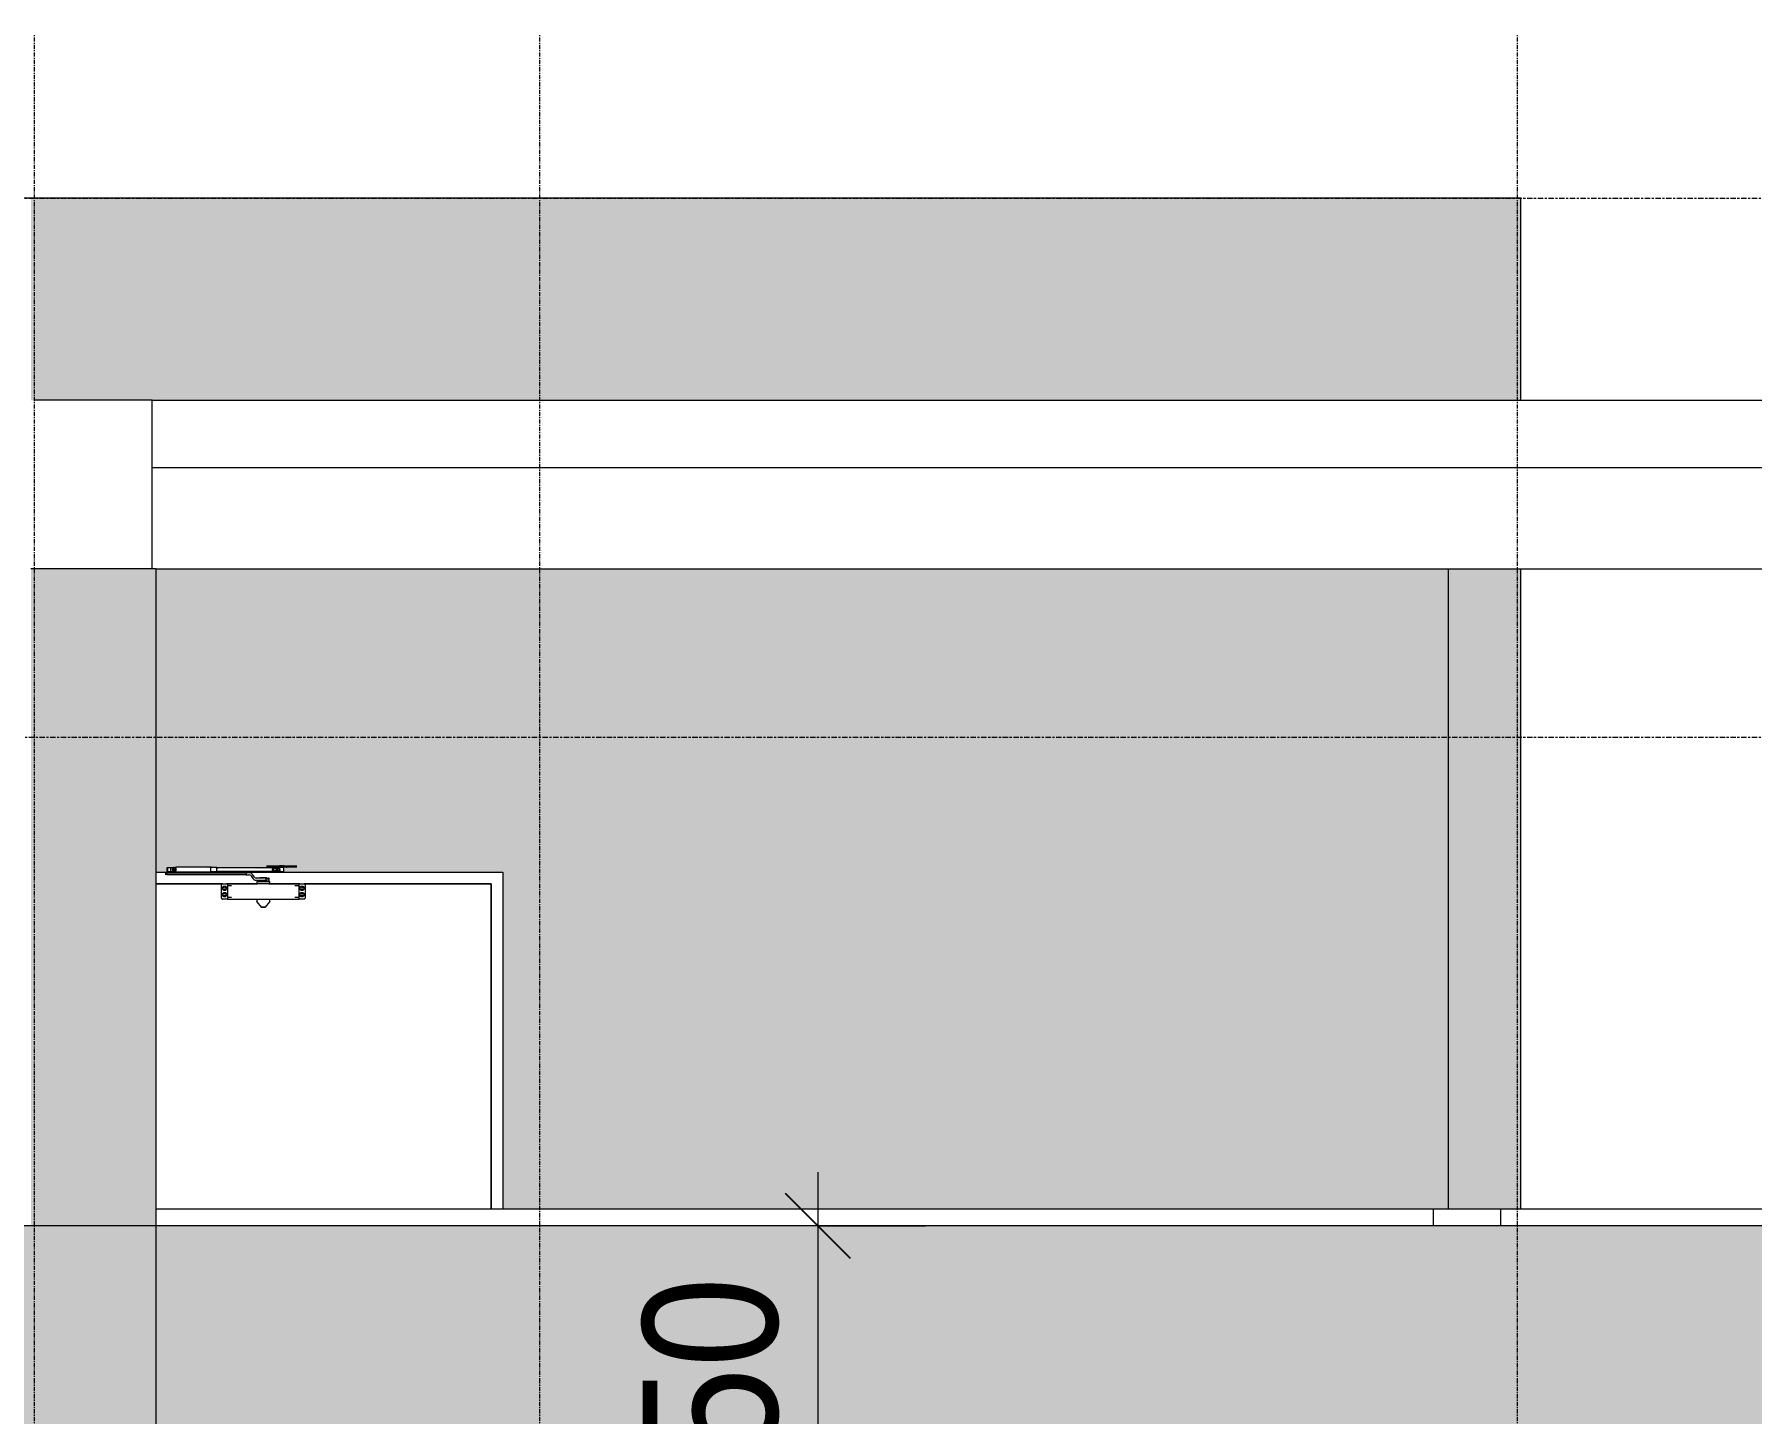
# Model space of a CAD drawing. Header units: millimetres. Extents: x -134153 to 99383, y -5233 to 35400.
# Drawn here: x 5959 to 11054, y 30193 to 34286 of the extents above; entities that cross this region are included whole.
import ezdxf

# ---------------------------------------------------------------- set-up
doc = ezdxf.new("R2010")
doc.units = ezdxf.units.MM
doc.linetypes.add('Centre', pattern=[31.75, 6.35, -4.7625, 15.875, -4.7625])
doc.linetypes.add('Grid Line', pattern=[22.225, 12.7, -3.175, 3.175, -3.175])
for name, color, linetype, lineweight in [('0-2', 250, 'Continuous', 5), ('A-ANNO-DIMS', 211, 'Continuous', 9), ('A-ANNO-DIMS-160', 211, 'Continuous', 9), ('A-DOOR', 31, 'Continuous', 9), ('A-DOOR-FRAM', 31, 'Continuous', 9), ('A-FLOR-1', 7, 'Continuous', 9), ('A-FLOR-LEVL-2', 51, 'Centre', 9), ('A-WALL', 113, 'Continuous', 9), ('A-WALL-PATT', 111, 'Continuous', 9), ('A-WALL-PATT-2', 111, 'Continuous', 5), ('I-WALL', 2, 'Continuous', 9), ('S-BEAM-1', 7, 'Continuous', 9), ('S-COLS', 52, 'Continuous', 9), ('S-COLS-1', 7, 'Continuous', 9), ('S-GRID-1', 1, 'Grid Line', 9)]:
    doc.layers.add(name, color=color, linetype=linetype, lineweight=lineweight)
doc.styles.add('UTM Avo', font='UTM Avo.ttf', dxfattribs={"width": 0.9, "height": 400})
doc.dimstyles.new('1_Dim_chi_tiet_2_5', dxfattribs={"dimscale": 304.8, "dimtxt": 399.720379, "dimasz": 0.629921, "dimexe": 0.524934, "dimexo": 0.0625, "dimgap": 0.052493, "dimtad": 1, "dimdec": 0, "dimrnd": 5, "dimzin": 0, "dimdsep": 46, "dimtxsty": 'UTM Avo', "dimblk1": 'OBLIQUE', "dimblk2": 'OBLIQUE', "dimsah": 1, "dimcen": 0.09, "dimdle": 0.524934, "dimazin": 0, "dimtfac": 1, "dimtdec": 4, "dimtix": 1, "dimtmove": 0, "dimatfit": 3, "dimfxl": 1.049869, "dimfxlon": 1, "dimtvp": 1, "dimtolj": 1, "dimtzin": 0, "dimarcsym": 2})

# ---------------------------------------------------------------- blocks, each defined once
blk = doc.blocks.new('NCV_TKTC_KET CAU_rvt-2-TKCS_MẶT ĐỨNG HƯỚNG NAM')
at = {"layer": 'A-FLOR-1'}
for p, q in [((44802.6, 33200), (52577.6, 33200)), ((52577.6, 33000), (44802.6, 33000))]:
    blk.add_line(p, q, dxfattribs=at)
at = {"layer": 'S-BEAM-1'}
for p, q in [((44802.6, 33200), (52577.6, 33200)), ((44812.6, 32700), (52567.6, 32700))]:
    blk.add_line(p, q, dxfattribs=at)
at = {"layer": 'S-COLS-1'}
for p, q in [((44802.6, 33200), (44452.6, 33200)), ((44802.6, 32700), (44802.6, 33200))]:
    blk.add_line(p, q, dxfattribs=at)
blk = doc.blocks.new('FD_02 - FD_03 - FD_02-KY THUAT-1000x2200mm-V288-TKCS_MẶT ĐỨNG HƯỚNG NAM')
at = {"layer": 'A-DOOR'}
for p, q in [((44841.4, 31798), (44841.4, 31792)), ((44845.4, 31814), (44845.4, 31801)), ((44846, 31798), (44846, 31798)), ((44846, 31798), (45081.4, 31798)), ((44846, 31792), (44846, 31798)), ((44847, 31814), (44857.6, 31814)), ((44857.6, 31801), (44847, 31801)), ((44847.9, 31814), (44847.9, 31798)), ((44849.1, 31801), (44849.1, 31798)), ((44857.6, 31814), (44864.7, 31814)), ((44857.6, 31801), (44857.6, 31814)), ((44864.7, 31801), (44857.6, 31801)), ((44857.7, 31798), (44857.7, 31801.2)), ((44858.9, 31798), (44858.9, 31801)), ((44864.7, 31814), (44865.2, 31814)), ((44864.7, 31814), (44871.5, 31814)), ((44865.2, 31801), (44864.7, 31801)), ((44871.5, 31801), (44864.7, 31801)), ((44871.5, 31801), (44871.5, 31814)), ((44871.5, 31813.6), (44871.5, 31801.4)), ((44871.5, 31801.4), (44871.5, 31813.6)), ((44977, 31814.5), (44872.4, 31814.5)), ((44872.4, 31800.5), (44977, 31800.5)), ((44994.4, 31813.5), (44977, 31813.5)), ((44977, 31801.5), (44994.4, 31801.5)), ((45180.8, 31812.5), (44994.4, 31812.5)), ((44994.4, 31802.5), (45180.8, 31802.5)), ((45089.8, 31798), (45081.4, 31798)), ((45081.4, 31798), (45081.4, 31792)), ((45089.8, 31798), (45089.8, 31798)), ((45105.5, 31784.6), (45099.6, 31792.9)), ((45141.4, 31818.5), (45141.8, 31818.5)), ((45141.4, 31815.5), (45141.8, 31815.5)), ((45141.8, 31818.5), (45161, 31818.5)), ((45141.8, 31815.5), (45161, 31815.5)), ((45161, 31818.5), (45161.4, 31818.5)), ((45161, 31815.5), (45161.4, 31815.5)), ((45161.4, 31818.5), (45166.6, 31818.5)), ((45161.4, 31815.5), (45166.6, 31815.5)), ((45162.3, 31811.5), (45169.2, 31811.5)), ((45162.3, 31811.5), (45162.3, 31803.5)), ((45169.2, 31803.5), (45162.3, 31803.5)), ((45166.6, 31818.5), (45167.8, 31818.5)), ((45166.6, 31815.5), (45167.8, 31815.5)), ((45167.8, 31818.5), (45184.3, 31818.5)), ((45167.8, 31815.5), (45184.3, 31815.5)), ((45169.2, 31811.5), (45170.4, 31811.5)), ((45170.4, 31803.5), (45169.2, 31803.5)), ((45170.4, 31811.5), (45175.2, 31811.5)), ((45175.2, 31803.5), (45170.4, 31803.5)), ((45172, 31811.5), (45170.8, 31811.5)), ((45170.8, 31803.5), (45172, 31803.5)), ((45171.4, 31814.5), (45173.4, 31814.5)), ((45173.4, 31814.5), (45171.4, 31814.5)), ((45175.2, 31811.5), (45172, 31811.5)), ((45172, 31803.5), (45175.2, 31803.5)), ((45175.5, 31814.5), (45173.4, 31814.5)), ((45175.5, 31814.5), (45181.1, 31814.5)), ((45181.1, 31800.5), (45175.5, 31800.5)), ((45176.8, 31808.9), (45176.8, 31810.8)), ((45176.8, 31804.2), (45176.8, 31806)), ((45179.9, 31814.5), (45179.9, 31800.5)), ((45180.4, 31820.3), (45180.4, 31818.5)), ((45181, 31800.5), (45181.6, 31800.5)), ((45181.1, 31814.5), (45192.7, 31814.5)), ((45181.1, 31800.5), (45181.1, 31814.5)), ((45192.7, 31800.5), (45181.1, 31800.5)), ((45181.4, 31815.5), (45181.4, 31814.5)), ((45181.6, 31800.5), (45181.6, 31807.4)), ((45186.4, 31818.5), (45183.9, 31818.5)), ((45183.9, 31818.5), (45186.4, 31818.5)), ((45186.4, 31815.5), (45183.9, 31815.5)), ((45183.9, 31815.5), (45186.4, 31815.5)), ((45186.4, 31815.5), (45183.9, 31815.5)), ((45183.9, 31815.5), (45186.4, 31815.5)), ((45184.3, 31818.5), (45188.5, 31818.5)), ((45184.3, 31818.5), (45188.5, 31818.5)), ((45188.5, 31817.5), (45184.3, 31817.5)), ((45184.3, 31815.5), (45188.5, 31815.5)), ((45184.3, 31815.5), (45188.5, 31815.5)), ((45186.4, 31818.5), (45184.8, 31818.5)), ((45184.8, 31818.5), (45186.4, 31818.5)), ((45186.4, 31820.3), (45186.4, 31820.3)), ((45186.4, 31820.3), (45186.4, 31820.3)), ((45186.4, 31818.5), (45188.9, 31818.5)), ((45188.9, 31818.5), (45186.4, 31818.5)), ((45186.4, 31818.5), (45187.9, 31818.5)), ((45187.9, 31818.5), (45186.4, 31818.5)), ((45186.4, 31815.5), (45188.9, 31815.5)), ((45188.9, 31815.5), (45186.4, 31815.5)), ((45186.4, 31815.5), (45188.9, 31815.5)), ((45188.9, 31815.5), (45186.4, 31815.5)), ((45188.5, 31818.5), (45205, 31818.5)), ((45188.5, 31815.5), (45205, 31815.5)), ((45199.4, 31814.5), (45191.1, 31814.5)), ((45191.2, 31800.5), (45192.9, 31800.5)), ((45191.3, 31814.5), (45191.4, 31814.5)), ((45191.4, 31814.5), (45191.4, 31815.5)), ((45192.7, 31814.5), (45191.6, 31814.5)), ((45192.4, 31818.5), (45192.4, 31820.3)), ((45192.9, 31800.5), (45192.7, 31800.5)), ((45192.9, 31800.5), (45192.9, 31814.5)), ((45199.4, 31814.5), (45201.4, 31814.5)), ((45201.4, 31814.5), (45199.4, 31814.5)), ((45205, 31818.5), (45206.1, 31818.5)), ((45205, 31815.5), (45206.1, 31815.5)), ((45206.1, 31818.5), (45211.3, 31818.5)), ((45206.1, 31815.5), (45211.3, 31815.5)), ((45211.4, 31818.5), (45211.7, 31818.5)), ((45211.4, 31815.5), (45211.7, 31815.5)), ((45211.7, 31818.5), (45231, 31818.5)), ((45211.7, 31815.5), (45231, 31815.5)), ((45231, 31818.5), (45231.4, 31818.5)), ((45231, 31815.5), (45231.4, 31815.5)), ((45010.8, 31765), (44812.6, 31765)), ((45081.4, 31792), (44846, 31792)), ((44846, 31792), (44846, 31792)), ((45007.8, 31723), (45007.8, 31762)), ((45010.8, 31765), (45023, 31765)), ((45114.8, 31765), (45023, 31765)), ((45023, 31765), (45025, 31765)), ((45025.4, 31765), (45025.8, 31765)), ((45237.8, 31765), (45025.8, 31765)), ((45025.8, 31765), (45025.8, 31764.7)), ((45025.8, 31764.7), (45025.8, 31756.1)), ((45037.8, 31759), (45025.8, 31759)), ((45025.8, 31756.1), (45025.8, 31754.3)), ((45025.8, 31754.3), (45025.8, 31730.7)), ((45081.4, 31792), (45089.8, 31792)), ((45094.7, 31789.4), (45100.5, 31781.1)), ((45140.8, 31782), (45110.4, 31782)), ((45110.4, 31776), (45140.8, 31776)), ((45112.2, 31772), (45112.2, 31765)), ((45112.9, 31772), (45112.2, 31772)), ((45112.2, 31772), (45150.6, 31772)), ((45150.6, 31765), (45112.2, 31765)), ((45112.2, 31765), (45112.9, 31765)), ((45114.8, 31772), (45112.9, 31772)), ((45112.9, 31765), (45114.8, 31765)), ((45121.7, 31784), (45124.4, 31784)), ((45121.7, 31784), (45121.7, 31782)), ((45121.7, 31776), (45121.7, 31774)), ((45123.1, 31774), (45121.7, 31774)), ((45122.8, 31774), (45122.8, 31772)), ((45123.1, 31774), (45122.8, 31774)), ((45122.8, 31774), (45123.1, 31774)), ((45129.4, 31774), (45123.1, 31774)), ((45123.1, 31774), (45125.4, 31774)), ((45124.4, 31774), (45123.1, 31774)), ((45124.4, 31784), (45134.4, 31784)), ((45124.4, 31782), (45124.4, 31784)), ((45124.4, 31774), (45124.4, 31776)), ((45129.4, 31774), (45124.4, 31774)), ((45125.4, 31774), (45134.1, 31774)), ((45138.1, 31774), (45129.4, 31774)), ((45134.4, 31774), (45129.4, 31774)), ((45134.1, 31774), (45138.1, 31774)), ((45134.4, 31784), (45141.8, 31784)), ((45134.4, 31782), (45134.4, 31784)), ((45134.4, 31774), (45134.4, 31776)), ((45138.1, 31774), (45134.4, 31774)), ((45141.8, 31774), (45138.1, 31774)), ((45140.4, 31774), (45139.5, 31774)), ((45139.6, 31774), (45140.4, 31774)), ((45140.4, 31774), (45140.8, 31774)), ((45140.8, 31774), (45140.4, 31774)), ((45140.8, 31776), (45140.8, 31782)), ((45140.8, 31782), (45149.2, 31782)), ((45149.2, 31776), (45140.8, 31776)), ((45140.8, 31772), (45140.8, 31774)), ((45141.8, 31782), (45141.8, 31784)), ((45141.8, 31774), (45141.8, 31776)), ((45149.2, 31782), (45147, 31782)), ((45147, 31776), (45149.2, 31776)), ((45151.3, 31772), (45148.7, 31772)), ((45240.5, 31765), (45148.7, 31765)), ((45148.7, 31765), (45151.3, 31765)), ((45149.2, 31776), (45149.2, 31782)), ((45150.6, 31772), (45151.3, 31772)), ((45151.3, 31765), (45150.6, 31765)), ((45151.3, 31765), (45151.3, 31772)), ((45237.8, 31759), (45225.8, 31759)), ((45237.8, 31765), (45238.1, 31765)), ((45237.8, 31764.7), (45237.8, 31765)), ((45237.8, 31756.1), (45237.8, 31764.7)), ((45237.8, 31754.3), (45237.8, 31756.1)), ((45237.8, 31730.7), (45237.8, 31754.3)), ((45238.5, 31765), (45240.5, 31765)), ((45240.5, 31765), (45252.8, 31765)), ((45807.6, 31765), (45252.8, 31765)), ((45255.8, 31762), (45255.8, 31723)), ((45807.6, 31765), (45807.6, 30800)), ((45023, 31720), (45010.8, 31720)), ((45025, 31720), (45023, 31720)), ((45025.8, 31720), (45025.4, 31720)), ((45025.8, 31730.7), (45025.8, 31728.9)), ((45025.8, 31728.9), (45025.8, 31720.3)), ((45025.8, 31726), (45037.8, 31726)), ((45025.8, 31720.3), (45025.8, 31720)), ((45025.8, 31720), (45237.8, 31720)), ((45112.3, 31720), (45112.3, 31712.4)), ((45112.5, 31711.7), (45125.5, 31696.3)), ((45112.9, 31720), (45131.8, 31720)), ((45131.8, 31720), (45150.6, 31720)), ((45131.8, 31696), (45131.8, 31696)), ((45131.8, 31696), (45131.8, 31696)), ((45138, 31696.3), (45151, 31711.7)), ((45151.3, 31712.4), (45151.3, 31720)), ((45225.8, 31726), (45237.8, 31726)), ((45237.8, 31728.9), (45237.8, 31730.7)), ((45237.8, 31720.3), (45237.8, 31728.9)), ((45237.8, 31720), (45237.8, 31720.3)), ((45238.1, 31720), (45237.8, 31720)), ((45240.5, 31720), (45238.5, 31720)), ((45252.8, 31720), (45240.5, 31720))]:
    blk.add_line(p, q, dxfattribs=at)
at = {"layer": 'A-DOOR', "flags": 128}
for points in [[(45159.1, 31807.5), (45159.2, 31808.3), (45159.5, 31809), (45159.9, 31809.7), (45160.6, 31810.4), (45161.4, 31811), (45162.3, 31811.5)], [(45162.3, 31803.5), (45161.4, 31804), (45160.6, 31804.6), (45159.9, 31805.3), (45159.5, 31806), (45159.2, 31806.7), (45159.1, 31807.5)], [(45162.2, 31809.7), (45161.9, 31809), (45161.7, 31808.3), (45161.7, 31807.5)], [(45161.7, 31807.5), (45161.7, 31806.7), (45161.9, 31806), (45162.2, 31805.3)], [(45010.8, 31765), (45010.1, 31764.9), (45009.5, 31764.7), (45008.9, 31764.3), (45008.4, 31763.9), (45008.1, 31763.3), (45007.8, 31762.7), (45007.8, 31762)], [(45255.8, 31762), (45255.7, 31762.7), (45255.5, 31763.3), (45255.1, 31763.9), (45254.6, 31764.3), (45254.1, 31764.7), (45253.4, 31764.9), (45252.8, 31765)], [(45007.8, 31723), (45007.8, 31722.3), (45008.1, 31721.7), (45008.4, 31721.1), (45008.9, 31720.7), (45009.5, 31720.3), (45010.1, 31720.1), (45010.8, 31720)], [(45112.5, 31711.7), (45112.5, 31711.7), (45112.5, 31711.8), (45112.4, 31711.8), (45112.4, 31711.8), (45112.4, 31711.9), (45112.4, 31711.9), (45112.4, 31712), (45112.3, 31712), (45112.3, 31712), (45112.3, 31712.1), (45112.3, 31712.1), (45112.3, 31712.2), (45112.3, 31712.2), (45112.3, 31712.3), (45112.3, 31712.3), (45112.3, 31712.3), (45112.3, 31712.4), (45112.3, 31712.4)], [(45126.2, 31696), (45126.1, 31696), (45126.1, 31696), (45126.1, 31696), (45126, 31696), (45126, 31696), (45126, 31696), (45125.9, 31696), (45125.9, 31696), (45125.9, 31696.1), (45125.8, 31696.1), (45125.8, 31696.1), (45125.8, 31696.1), (45125.7, 31696.1), (45125.7, 31696.1), (45125.7, 31696.2), (45125.6, 31696.2), (45125.6, 31696.2), (45125.6, 31696.2), (45125.5, 31696.3), (45125.5, 31696.3), (45125.5, 31696.3), (45125.5, 31696.3)], [(45131.8, 31696), (45131.5, 31696), (45131.3, 31696), (45131.1, 31696), (45130.9, 31696), (45130.6, 31696), (45130.4, 31696), (45130.2, 31696), (45130, 31696), (45129.8, 31696), (45129.6, 31696), (45129.4, 31696), (45129.2, 31696), (45129, 31696), (45128.8, 31696), (45128.6, 31696), (45128.4, 31696), (45128.2, 31696), (45128.1, 31696), (45127.9, 31696), (45127.8, 31696), (45127.6, 31696), (45127.5, 31696), (45127.3, 31696), (45127.2, 31696), (45127.1, 31696), (45126.9, 31696), (45126.8, 31696), (45126.7, 31696), (45126.6, 31696), (45126.6, 31696), (45126.5, 31696), (45126.4, 31696), (45126.4, 31696), (45126.3, 31696), (45126.3, 31696), (45126.2, 31696), (45126.2, 31696), (45126.2, 31696), (45126.2, 31696)], [(45126.2, 31696), (45126.2, 31696), (45126.2, 31696), (45126.2, 31696), (45126.3, 31696), (45126.3, 31696), (45126.3, 31696), (45126.4, 31696), (45126.5, 31696), (45126.5, 31696), (45126.6, 31696), (45126.7, 31696), (45126.8, 31696), (45126.9, 31696), (45127, 31696), (45127.2, 31696), (45127.3, 31696), (45127.4, 31696), (45127.6, 31696), (45127.7, 31696), (45127.9, 31696), (45128, 31696), (45128.2, 31696), (45128.4, 31696), (45128.6, 31696), (45128.7, 31696), (45128.9, 31696), (45129.1, 31696), (45129.3, 31696), (45129.5, 31696), (45129.7, 31696), (45129.9, 31696), (45130.2, 31696), (45130.4, 31696), (45130.6, 31696), (45130.8, 31696), (45131, 31696), (45131.2, 31696), (45131.5, 31696), (45131.7, 31696), (45131.8, 31696)], [(45131.8, 31696), (45132, 31696), (45132.2, 31696), (45132.4, 31696), (45132.6, 31696), (45132.9, 31696), (45133.1, 31696), (45133.3, 31696), (45133.5, 31696), (45133.7, 31696), (45133.9, 31696), (45134.1, 31696), (45134.3, 31696), (45134.5, 31696), (45134.7, 31696), (45134.9, 31696), (45135.1, 31696), (45135.3, 31696), (45135.4, 31696), (45135.6, 31696), (45135.8, 31696), (45135.9, 31696), (45136.1, 31696), (45136.2, 31696), (45136.3, 31696), (45136.4, 31696), (45136.6, 31696), (45136.7, 31696), (45136.8, 31696), (45136.9, 31696), (45137, 31696), (45137, 31696), (45137.1, 31696), (45137.2, 31696), (45137.2, 31696), (45137.2, 31696), (45137.3, 31696), (45137.3, 31696), (45137.3, 31696), (45137.3, 31696)], [(45137.3, 31696), (45137.3, 31696), (45137.3, 31696), (45137.3, 31696), (45137.3, 31696), (45137.2, 31696), (45137.2, 31696), (45137.1, 31696), (45137, 31696), (45137, 31696), (45136.9, 31696), (45136.8, 31696), (45136.7, 31696), (45136.6, 31696), (45136.5, 31696), (45136.4, 31696), (45136.2, 31696), (45136.1, 31696), (45135.9, 31696), (45135.8, 31696), (45135.6, 31696), (45135.5, 31696), (45135.3, 31696), (45135.1, 31696), (45135, 31696), (45134.8, 31696), (45134.6, 31696), (45134.4, 31696), (45134.2, 31696), (45134, 31696), (45133.8, 31696), (45133.6, 31696), (45133.4, 31696), (45133.1, 31696), (45132.9, 31696), (45132.7, 31696), (45132.5, 31696), (45132.3, 31696), (45132, 31696), (45131.8, 31696), (45131.8, 31696)], [(45138, 31696.3), (45138, 31696.3), (45138, 31696.3), (45138, 31696.2), (45137.9, 31696.2), (45137.9, 31696.2), (45137.9, 31696.2), (45137.8, 31696.2), (45137.8, 31696.1), (45137.8, 31696.1), (45137.7, 31696.1), (45137.7, 31696.1), (45137.7, 31696.1), (45137.6, 31696.1), (45137.6, 31696), (45137.6, 31696), (45137.5, 31696), (45137.5, 31696), (45137.5, 31696), (45137.4, 31696), (45137.4, 31696), (45137.4, 31696), (45137.3, 31696)], [(45151.3, 31712.4), (45151.3, 31712.4), (45151.3, 31712.3), (45151.2, 31712.3), (45151.2, 31712.2), (45151.2, 31712.2), (45151.2, 31712.1), (45151.2, 31712.1), (45151.2, 31712.1), (45151.2, 31712), (45151.2, 31712), (45151.1, 31711.9), (45151.1, 31711.9), (45151.1, 31711.9), (45151.1, 31711.8), (45151.1, 31711.8), (45151, 31711.7), (45151, 31711.7), (45151, 31711.7)], [(45252.8, 31720), (45253.4, 31720.1), (45254.1, 31720.3), (45254.6, 31720.7), (45255.1, 31721.1), (45255.5, 31721.7), (45255.7, 31722.3), (45255.8, 31723)]]:
    blk.add_lwpolyline(points, dxfattribs=at)
at = {"layer": 'A-DOOR'}
for centre, start, end in [((45016.8, 31752), 0, 180), ((45016.8, 31752), 180, 0), ((45246.8, 31752), 0, 180), ((45246.8, 31752), 180, 0), ((45016.8, 31733), 0, 180), ((45016.8, 31733), 180, 0), ((45246.8, 31733), 0, 180), ((45246.8, 31733), 180, 0)]:
    blk.add_arc(centre, 3.5, start, end, dxfattribs=at)
for centre, major_axis, ratio, start_param, end_param in [((44863.5, 31807.5), (0, 2.5), 0.965835, 4.712389, 7.853982), ((44863.5, 31807.5), (0, 2.5), 0.965835, 1.570796, 4.712389), ((44864, 31807.5), (0, 2.5), 0.965835, 0.523599, 1.570796), ((44864, 31807.5), (0, 2.5), 0.965835, 0.523599, 1.570796), ((44864, 31807.5), (0, 2.5), 0.965835, 1.570796, 2.617994), ((44864, 31807.5), (0, 2.5), 0.965835, 1.570796, 2.617994), ((44865.8, 31807.5), (0, 2.5), 0.965835, 5.497787, 7.853982), ((44864, 31807.5), (0, 2.5), 0.965835, 4.712389, 6.544985), ((44864, 31807.5), (0, 2.5), 0.965835, 2.879793, 4.712389), ((44865.8, 31807.5), (0, 2.5), 0.965835, 1.570796, 3.926991), ((44865.8, 31807.5), (0, 2.5), 0.965835, 5.497787, 7.853982), ((44864, 31807.5), (0, 2.5), 0.965835, 4.712389, 6.544985), ((44865.8, 31807.5), (0, 2.5), 0.965835, 1.570796, 3.926991), ((44864, 31807.5), (0, 2.5), 0.965835, 2.879793, 4.712389), ((44866.3, 31807.5), (0, 2.5), 0.965835, 0.523599, 1.570796), ((44866.3, 31807.5), (0, 2.5), 0.965835, 1.570796, 2.617994), ((44862.8, 31807.5), (0, 6.79), 0.965835, 4.712389, 5.992125), ((44862.8, 31807.5), (0, 6.79), 0.965835, 3.432653, 4.712389), ((44863.3, 31807.5), (0, 6.79), 0.965835, 4.712389, 5.992125), ((44863.3, 31807.5), (0, 6.79), 0.965835, 3.432653, 4.712389), ((44866.3, 31807.5), (0, 2.5), 0.965835, 5.759587, 6.544985), ((44866.3, 31807.5), (0, 2.5), 0.965835, 2.879793, 3.665191), ((44872.4, 31807.5), (0, 7), 0.259156, 0, 0.50718), ((44872.4, 31807.5), (0, 7), 0.259156, 2.634413, 3.141593), ((44977, 31807.5), (0, 7), 0.259156, 5.497787, 7.853982), ((44977, 31807.5), (0, 7), 0.259156, 1.570796, 3.926991), ((44977, 31807.5), (0, 6), 0.259156, 5.759587, 7.853982), ((44977, 31807.5), (0, 6), 0.259156, 1.570796, 3.665191), ((44994.4, 31807.5), (0, 6), 0.259156, 5.759587, 7.853982), ((44994.4, 31807.5), (0, 6), 0.259156, 1.570796, 3.665191), ((44994.4, 31807.5), (0, 5), 0.259156, 0, 1.570796), ((44994.4, 31807.5), (0, 5), 0.259156, 1.570796, 3.141593), ((45089.8, 31786), (0, 12), 1, 5.323254, 6.283185), ((45175.5, 31807.5), (0, 7), 0.965835, 0, 1.570796), ((45175.5, 31807.5), (0, 7), 0.965835, 1.570796, 3.141593), ((45176, 31807.5), (0, 7), 0.965835, 0.261799, 1.570796), ((45176, 31807.5), (0, 7), 0.965835, 1.570796, 2.879793), ((45173.3, 31807.5), (0, 2.5), 0.965835, 4.712389, 7.853982), ((45173.3, 31807.5), (0, 2.5), 0.965835, 1.570796, 4.712389), ((45177.6, 31807.5), (0, 7), 0.965835, 0.523599, 1.308997), ((45177.6, 31807.5), (0, 7), 0.965835, 1.832596, 2.617994), ((45178.1, 31807.5), (0, 7), 0.965835, 0.523599, 1.570796), ((45178.1, 31807.5), (0, 7), 0.965835, 1.570796, 2.617994), ((45173.8, 31807.5), (0, 2.5), 0.965835, 5.759587, 7.853982), ((45173.8, 31807.5), (0, 2.5), 0.965835, 5.759587, 7.853982), ((45173.8, 31807.5), (0, 2.5), 0.965835, 1.570796, 3.665191), ((45173.8, 31807.5), (0, 2.5), 0.965835, 1.570796, 3.665191), ((45175.3, 31807.5), (0, 2.5), 0.965835, 0.261799, 1.570796), ((45175.3, 31807.5), (0, 2.5), 0.965835, 0.261799, 1.570796), ((45175.3, 31807.5), (0, 2.5), 0.965835, 1.570796, 2.879793), ((45175.3, 31807.5), (0, 2.5), 0.965835, 1.570796, 2.879793), ((45175.9, 31807.5), (0, 2.5), 0.965835, 0.523599, 1.570796), ((45175.9, 31807.5), (0, 2.5), 0.965835, 1.570796, 2.617994), ((45173.8, 31807.5), (0, 2.5), 0.965835, 5.235988, 5.497787), ((45173.8, 31807.5), (0, 2.5), 0.965835, 5.235988, 5.497787), ((45173.8, 31807.5), (0, 2.5), 0.965835, 3.926991, 4.18879), ((45173.8, 31807.5), (0, 2.5), 0.965835, 3.926991, 4.18879), ((45175.3, 31807.5), (0, 2.5), 0.965835, 5.759587, 6.021386), ((45175.3, 31807.5), (0, 2.5), 0.965835, 5.759587, 6.021386), ((45175.3, 31807.5), (0, 2.5), 0.965835, 3.403392, 3.665191), ((45175.3, 31807.5), (0, 2.5), 0.965835, 3.403392, 3.665191), ((45177.6, 31807.5), (0, 5), 0.259156, 1.110588, 1.340692), ((45177.6, 31807.5), (0, 5), 0.259156, 1.8009, 2.031004), ((45175.9, 31807.5), (0, 2.5), 0.965835, 5.759587, 6.021386), ((45175.9, 31807.5), (0, 2.5), 0.965835, 3.403392, 3.665191), ((45180.8, 31807.5), (0, 5), 0.259156, 3.403392, 3.926991), ((45089.8, 31786), (0, 6), 1, 5.323254, 6.283185), ((45110.4, 31788), (0, 12), 1, 2.181662, 3.141593), ((45110.4, 31788), (0, 6), 1, 2.181662, 3.141593)]:
    blk.add_ellipse(centre, major_axis=major_axis, ratio=ratio, start_param=start_param, end_param=end_param, dxfattribs=at)
for points, knots in [([(44871.5, 31813.6), (44871.5, 31813.5), (44871.5, 31813.2), (44871.6, 31812.8), (44871.6, 31812.5), (44871.7, 31812.3), (44871.8, 31812), (44871.8, 31811.8), (44871.9, 31811.7), (44871.9, 31811.5), (44871.9, 31811.3), (44872, 31811.1), (44872.1, 31810.8), (44872.1, 31810.6), (44872.2, 31810.4), (44872.2, 31810.3), (44872.3, 31810), (44872.3, 31809.8), (44872.4, 31809.4), (44872.5, 31809), (44872.5, 31808.7), (44872.6, 31808.2), (44872.6, 31807.8), (44872.6, 31807.5)], [0, 0, 0, 0, 0.1, 0.2, 0.25, 0.3, 0.35, 0.375, 0.4, 0.425, 0.45, 0.5, 0.55, 0.575, 0.6, 0.625, 0.65, 0.7, 0.75, 0.8, 0.85, 0.9, 1, 1, 1, 1]), ([(44872.6, 31807.5), (44872.6, 31807.2), (44872.6, 31806.8), (44872.5, 31806.3), (44872.5, 31806), (44872.4, 31805.6), (44872.3, 31805.2), (44872.3, 31805), (44872.2, 31804.7), (44872.2, 31804.6), (44872.1, 31804.4), (44872.1, 31804.2), (44872, 31803.9), (44871.9, 31803.7), (44871.9, 31803.5), (44871.9, 31803.3), (44871.8, 31803.2), (44871.8, 31803), (44871.7, 31802.7), (44871.6, 31802.5), (44871.6, 31802.2), (44871.5, 31801.8), (44871.5, 31801.5), (44871.5, 31801.4)], [0, 0, 0, 0, 0.1, 0.15, 0.2, 0.25, 0.3, 0.35, 0.375, 0.4, 0.425, 0.45, 0.5, 0.55, 0.575, 0.6, 0.625, 0.65, 0.7, 0.75, 0.8, 0.9, 1, 1, 1, 1]), ([(45010.4, 31752), (45010.4, 31753.2), (45010.9, 31755), (45012.4, 31756.9), (45013.9, 31757.9), (45015.5, 31758.5), (45017.3, 31758.7), (45019.1, 31758.4), (45020.7, 31757.6), (45022.1, 31756.4), (45022.7, 31755.4), (45023, 31754.9)], [0, 0, 0, 0, 0.2, 0.3, 0.4, 0.5, 0.6, 0.7, 0.8, 0.9, 1, 1, 1, 1]), ([(45023, 31749.1), (45022.5, 31748), (45021.3, 31746.7), (45019.1, 31745.6), (45017.3, 31745.3), (45015.5, 31745.5), (45013.9, 31746.1), (45012.4, 31747.1), (45011.3, 31748.5), (45010.5, 31750.2), (45010.4, 31751.4), (45010.4, 31752)], [0, 0, 0, 0, 0.2, 0.3, 0.4, 0.5, 0.6, 0.7, 0.8, 0.9, 1, 1, 1, 1]), ([(45240.5, 31754.9), (45241, 31756), (45242.2, 31757.3), (45244.4, 31758.4), (45246.2, 31758.7), (45248, 31758.5), (45249.7, 31757.9), (45251.1, 31756.9), (45252.2, 31755.5), (45253, 31753.8), (45253.1, 31752.6), (45253.1, 31752)], [0, 0, 0, 0, 0.2, 0.3, 0.4, 0.5, 0.6, 0.7, 0.8, 0.9, 1, 1, 1, 1]), ([(45253.1, 31752), (45253.1, 31750.8), (45252.6, 31749), (45251.1, 31747.1), (45249.7, 31746.1), (45248, 31745.5), (45246.2, 31745.3), (45244.4, 31745.6), (45242.8, 31746.4), (45241.4, 31747.6), (45240.8, 31748.6), (45240.5, 31749.1)], [0, 0, 0, 0, 0.2, 0.3, 0.4, 0.5, 0.6, 0.7, 0.8, 0.9, 1, 1, 1, 1]), ([(45010.4, 31733), (45010.4, 31734.2), (45010.9, 31736), (45012.4, 31737.9), (45013.9, 31738.9), (45015.5, 31739.5), (45017.3, 31739.7), (45019.1, 31739.4), (45020.7, 31738.6), (45022.1, 31737.4), (45022.7, 31736.4), (45023, 31735.9)], [0, 0, 0, 0, 0.2, 0.3, 0.4, 0.5, 0.6, 0.7, 0.8, 0.9, 1, 1, 1, 1]), ([(45023, 31730.1), (45022.5, 31729), (45021.3, 31727.7), (45019.1, 31726.6), (45017.3, 31726.3), (45015.5, 31726.5), (45013.9, 31727.1), (45012.4, 31728.1), (45011.3, 31729.5), (45010.5, 31731.2), (45010.4, 31732.4), (45010.4, 31733)], [0, 0, 0, 0, 0.2, 0.3, 0.4, 0.5, 0.6, 0.7, 0.8, 0.9, 1, 1, 1, 1]), ([(45240.5, 31735.9), (45241, 31737), (45242.2, 31738.3), (45244.4, 31739.4), (45246.2, 31739.7), (45248, 31739.5), (45249.7, 31738.9), (45251.1, 31737.9), (45252.2, 31736.5), (45253, 31734.8), (45253.1, 31733.6), (45253.1, 31733)], [0, 0, 0, 0, 0.2, 0.3, 0.4, 0.5, 0.6, 0.7, 0.8, 0.9, 1, 1, 1, 1]), ([(45253.1, 31733), (45253.1, 31731.8), (45252.6, 31730), (45251.1, 31728.1), (45249.7, 31727.1), (45248, 31726.5), (45246.2, 31726.3), (45244.4, 31726.6), (45242.8, 31727.4), (45241.4, 31728.6), (45240.8, 31729.6), (45240.5, 31730.1)], [0, 0, 0, 0, 0.2, 0.3, 0.4, 0.5, 0.6, 0.7, 0.8, 0.9, 1, 1, 1, 1])]:
    blk.add_open_spline(points, degree=3, knots=knots, dxfattribs=at)
for points in [[(45023, 31754.9), (45023.2, 31754.4), (45023.6, 31753.5), (45023.7, 31752.5), (45023.7, 31752)], [(45023.7, 31752), (45023.7, 31751.5), (45023.6, 31750.5), (45023.2, 31749.6), (45023, 31749.1)], [(45239.8, 31752), (45239.8, 31752.5), (45239.9, 31753.5), (45240.3, 31754.4), (45240.5, 31754.9)], [(45240.5, 31749.1), (45240.3, 31749.6), (45239.9, 31750.5), (45239.8, 31751.5), (45239.8, 31752)], [(45023, 31735.9), (45023.2, 31735.4), (45023.6, 31734.5), (45023.7, 31733.5), (45023.7, 31733)], [(45023.7, 31733), (45023.7, 31732.5), (45023.6, 31731.5), (45023.2, 31730.6), (45023, 31730.1)], [(45239.8, 31733), (45239.8, 31733.5), (45239.9, 31734.5), (45240.3, 31735.4), (45240.5, 31735.9)], [(45240.5, 31730.1), (45240.3, 31730.6), (45239.9, 31731.5), (45239.8, 31732.5), (45239.8, 31733)]]:
    blk.add_open_spline(points, degree=3, dxfattribs=at)
at = {"layer": 'A-DOOR-FRAM'}
for p, q in [((44812.6, 31765), (45010.8, 31765)), ((45023, 31765), (45114.8, 31765)), ((45148.7, 31765), (45240.5, 31765)), ((45252.8, 31765), (45807.6, 31765)), ((45807.6, 30800), (45807.6, 31765))]:
    blk.add_line(p, q, dxfattribs=at)
blk = doc.blocks.new('G1_SOF - BO TRU - 200x200-3061822-TKCS_MẶT ĐỨNG HƯỚNG NAM')
at = {"layer": 'S-COLS'}
for p, q in [((56752.5, 30800), (56752.5, 30750)), ((56952.5, 30800), (56752.5, 30800)), ((56952.5, 30800), (56952.5, 30750))]:
    blk.add_line(p, q, dxfattribs=at)
blk = doc.blocks.new('DIMBLOCK104-TKCS_MẶT ĐỨNG HƯỚNG NAM')
at = {"layer": 'A-ANNO-DIMS-160'}
for p, q in [((8283.1, 30910), (8283.1, 29400)), ((8603.1, 30750), (8123.1, 30750)), ((8283.1, 30750), (8603.1, 30750)), ((8603.1, 29400), (8123.1, 29400)), ((8283.1, 29400), (8603.1, 29400))]:
    blk.add_line(p, q, dxfattribs=at)
at = {"layer": 'A-ANNO-DIMS-160', "lineweight": 25}
for p, q in [((8283.1, 30750), (8187.1, 30846)), ((8283.1, 30750), (8379.1, 30654)), ((8283.1, 29400), (8187.1, 29496)), ((8283.1, 29400), (8379.1, 29304))]:
    blk.add_line(p, q, dxfattribs=at)
at = {"layer": 'A-ANNO-DIMS-160', "color": 0, "insert": (7763.5, 29527.2), "char_height": 400, "width": 1314.636, "attachment_point": 1, "rotation": 90, "line_spacing_factor": 1.110334, "style": 'UTM Avo'}
blk.add_mtext('1350', dxfattribs=at)
blk = doc.blocks.new('_Oblique')
at = {"color": 0, "linetype": 'ByBlock', "lineweight": -2}
blk.add_line((-0.5, -0.5), (0.5, 0.5), dxfattribs=at)

msp = doc.modelspace()

# ---------------------------------------------------------------- hatches: boundary and pattern name
at = {"layer": 'A-WALL-PATT'}
msp.add_hatch(color=256, dxfattribs=at).paths.add_polyline_path([(10308.9, 30800), (10368.8, 30800), (10368.8, 32700), (10154.1, 32700), (10154.1, 30800)])
at = {"layer": 'A-WALL-PATT-2'}
for points in [[(10364.6, 33200), (10369, 33200), (10369, 33800), (5948.9, 33800), (5948.9, 33200), (7191.4, 33200)], [(5948.9, 30750), (6308.9, 30750), (6308.9, 32700), (5948.9, 32700), (5948.9, 30806)], [(6308.9, 30750), (6318.9, 30750), (6318.9, 32700), (6308.9, 32700), (6308.9, 30806)], [(4018.2, 29350), (6308.9, 29350), (6308.9, 30750), (-4851.1, 30750), (-4851.1, 29350), (-2328.1, 29350)], [(6318.9, 29350), (6318.9, 30750), (6308.9, 30750), (6308.9, 29350)], [(22643.9, 29350), (38598.9, 29350), (38598.9, 30750), (6318.9, 30750), (6318.9, 29350), (22633.9, 29350)]]:
    msp.add_hatch(color=256, dxfattribs=at).paths.add_polyline_path(points)
h = msp.add_hatch(color=256, dxfattribs=at)
h.paths.add_polyline_path([(5948.9, 30800), (5948.9, 30800), (5948.9, 30806)])
h.paths.add_polyline_path([(6377.8, 31814), (6482, 31812.4), (6481.9, 31802.9), (6481.7, 31800.5), (6376.8, 31802.2), (6372.7, 31807.5), (6377.5, 31813.6)])
h.paths.add_polyline_path([(7348.9, 30800), (10154.1, 30800), (10153.4, 32700), (6318.9, 32700), (6318.9, 31800), (6353.1, 31801), (6354.9, 31814), (6375.5, 31812.8), (6368.6, 31809), (6369.7, 31807.5), (6369.7, 31804.7), (6371.4, 31804.4), (6377.8, 31801), (7348.9, 31800), (7348.9, 30806)])
h.paths.add_polyline_path([(6681.7, 31800.5), (6683.2, 31804), (6682, 31807.5), (6681.2, 31809.3), (6681.2, 31814.5), (6674.1, 31815.5), (6674.1, 31818.5), (6711.3, 31818.5), (6711.3, 31815.5), (6697.4, 31814.5), (6696.1, 31800.5), (6688.4, 31800.5), (6687.4, 31800.5), (6682, 31800.5)])
h.paths.add_polyline_path([(6499.9, 31802.3), (6482.2, 31803.3), (6482.2, 31811.7), (6482.5, 31812.7), (6499.4, 31811), (6499.6, 31803.3), (6499.8, 31802.7)])
h.paths.add_polyline_path([(6500.7, 31802.5), (6499.6, 31805), (6500.3, 31812.3), (6500.7, 31812.5), (6666.2, 31809.7), (6665.7, 31806), (6665.5, 31803.5), (6528.7, 31802.7)])
h.paths.add_polyline_path([(6675.5, 31803.5), (6668.6, 31804), (6668.6, 31811.5), (6675.8, 31811), (6677.6, 31807.5), (6675.5, 31803.5)])
h.paths.add_polyline_path([(6712.4, 31815.5), (6712.4, 31818.5), (6717.6, 31818.5), (6717.6, 31815.5)])
h.paths.add_polyline_path([(6667.7, 31815.5), (6668.6, 31818.5), (6672.9, 31818.5), (6672.9, 31815.5), (6668.6, 31815.5)])
h.paths.add_polyline_path([(6690.6, 31815.5), (6694.8, 31815.5), (6694.8, 31817.5), (6690.6, 31817.5)])
h.paths.add_polyline_path([(6665.7, 31815.5), (6648.1, 31815.5), (6648.1, 31818.5), (6667.3, 31818.5), (6666.9, 31815.5)])
h.paths.add_polyline_path([(6737.3, 31815.5), (6718, 31815.5), (6718, 31818.5), (6737.3, 31818.5)])

# ---------------------------------------------------------------- linework, layer by layer
at = {"layer": 'A-FLOR-LEVL-2'}
for p, q in [((-12769.4, 33800), (95658.9, 33800)), ((-12769.4, 32200), (95658.9, 32200))]:
    msp.add_line(p, q, dxfattribs=at)
at = {"layer": 'A-WALL'}
for p, q in [((6318.9, 32700), (5948.9, 32700)), ((6318.9, 32700), (6318.9, 30750)), ((14073.9, 30800), (6318.9, 30800))]:
    msp.add_line(p, q, dxfattribs=at)
at = {"layer": 'I-WALL'}
for p, q in [((10369, 33800), (3348.9, 33800)), ((10369, 33200), (10369, 33800)), ((10154.1, 30800), (10154.1, 32700)), ((10368.8, 30800), (10368.8, 32700)), ((6318.9, 31800), (6355, 31800)), ((6363.4, 31800), (7348.9, 31800)), ((7348.9, 31800), (7348.9, 30800)), ((88768.9, 30750), (-4851.1, 30750)), ((6318.9, 30750), (6318.9, 28749.3))]:
    msp.add_line(p, q, dxfattribs=at)
at = {"layer": 'S-GRID-1'}
for p, q in [((5958.9, 30285.9), (5958.9, 34285.9)), ((7458.9, 30285.9), (7458.9, 34285.9)), ((10358.9, 30285.9), (10358.9, 34285.9)), ((5958.9, 856.3), (5958.9, 30285.9)), ((7458.9, 856.3), (7458.9, 30285.9)), ((10358.9, 856.3), (10358.9, 30285.9))]:
    msp.add_line(p, q, dxfattribs=at)

# ---------------------------------------------------------------- block references
at = {"layer": '0-2'}
msp.add_blockref('NCV_TKTC_KET CAU_rvt-2-TKCS_MẶT ĐỨNG HƯỚNG NAM', (-38493.7, 0), dxfattribs=at)
at = {"layer": 'A-DOOR'}
msp.add_blockref('FD_02 - FD_03 - FD_02-KY THUAT-1000x2200mm-V288-TKCS_MẶT ĐỨNG HƯỚNG NAM', (-38493.7, 0), dxfattribs=at)
at = {"layer": 'S-COLS'}
msp.add_blockref('G1_SOF - BO TRU - 200x200-3061822-TKCS_MẶT ĐỨNG HƯỚNG NAM', (-46643.6, 0), dxfattribs=at)

# ---------------------------------------------------------------- dimensions: what is measured, and where the dimension line sits
at = {"layer": 'A-ANNO-DIMS'}
dim = msp.add_linear_dim(base=(8283.1, 29400), p1=(8603.1, 30750), p2=(8603.1, 29400), angle=90, dimstyle='1_Dim_chi_tiet_2_5', override={"dimpost": '<>', "dimfxl": 1350}, dxfattribs=at)
dim.commit()
dim.dimension.update_dxf_attribs({"geometry": 'DIMBLOCK104-TKCS_MẶT ĐỨNG HƯỚNG NAM', "text_midpoint": (8060.1, 30075)})

doc.saveas('drawing.dxf')
